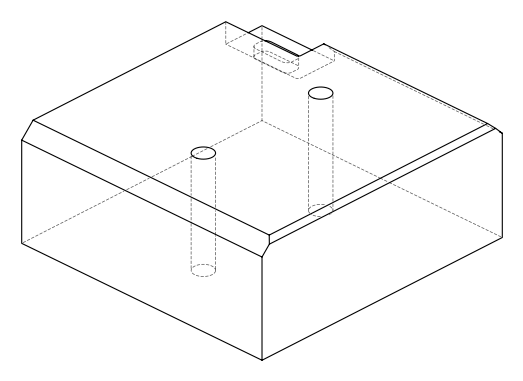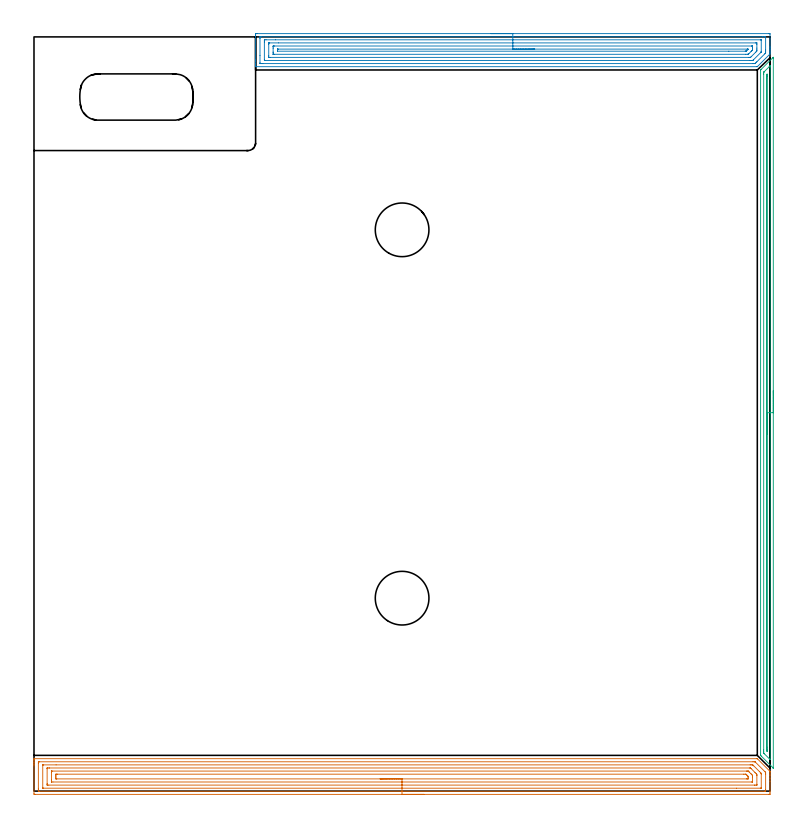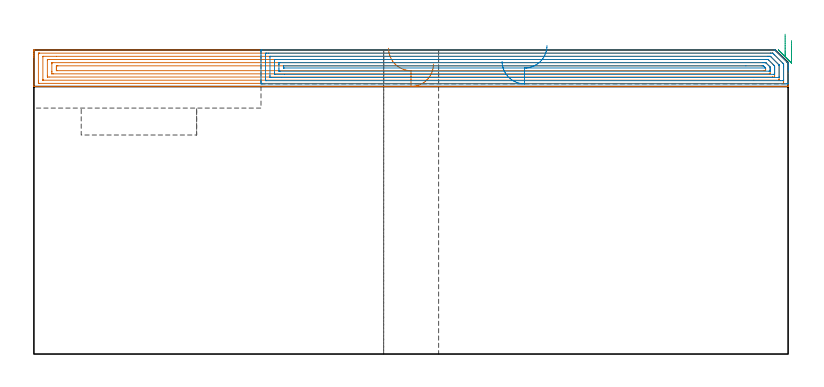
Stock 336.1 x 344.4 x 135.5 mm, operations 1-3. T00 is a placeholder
(PLAN: 15 operations, 11 tool changes, 93.1 min)
(1 AREA_MILL | FG_CHAMFER_SURFACE | UGT0205_001 | 16.39 min | 44652 mm3)
(2 AREA_MILL_1 | FG_CHAMFER_SURFACE_1 | UGT0205_001 | 11.45 min | 27609 mm3)
(3 AREA_MILL_2 | FG_CHAMFER_SURFACE_2 | UGT0205_001 | 7.8 min | 5325 mm3)
(4 MILL_CORNER_NOTCH_RECTANGULAR | CORNER_NOTCH_RECTANGULAR | NXT0201_008 | Follow Part, ap 1.5, ae 75% | 52.62 min | 135159 mm3)
(5 MILL_RECTANGULAR_POCKET | POCKET_RECTANGULAR_STRAIGHT | UGT0201_133 | Follow Part, ap 3.75, ae 75% | 1.09 min | 12335 mm3)
(6 SPOT_DRILL | STEP1HOLE | NXT0321_9005460120000 | 0.05 min | 184 mm3)
(7 SPOT_DRILL_1 | STEP1HOLE_1 | NXT0321_9005460120000 | 0.05 min | 198 mm3)
(8 DRILL_BLIND_HOLE_INTO_CENTER | STEP1HOLE | NXT0301_035 | 0.05 min | 208 mm3)
(9 GUN_DRILL_THROUGH_HOLE | STEP1HOLE | UGT0307_002 | 0.61 min | 3535 mm3)
(10 SPADE_DRILL_TO_ENLARGE_THROUGH_HOLE | STEP1HOLE | UGT0306_006 | 0.57 min | 21598 mm3)
(11 DRILL_TO_ENLARGE_THROUGH_HOLE | STEP1HOLE | UGT0301_058 | 0.59 min | 38289 mm3)
(12 DRILL_BLIND_HOLE_INTO_CENTER_1 | STEP1HOLE_1 | NXT0301_035 | 0.05 min | 222 mm3)
(13 GUN_DRILL_THROUGH_HOLE_1 | STEP1HOLE_1 | UGT0307_002 | 0.61 min | 3545 mm3)
(14 SPADE_DRILL_TO_ENLARGE_THROUGH_HOLE_1 | STEP1HOLE_1 | UGT0306_006 | 0.57 min | 21586 mm3)
(15 DRILL_TO_ENLARGE_THROUGH_HOLE_1 | STEP1HOLE_1 | UGT0301_058 | 0.59 min | 38310 mm3)
(TOOL UGT0205_001 | Chamfer Mill 20 x 3 x 45 deg. | D20 FL50 Z2)
(TOOL NXT0201_008 | ENDMILL 6mm [2P460-0600-NA 1630] | D6 FL26 Z6)
(TOOL UGT0201_133 | Carbide End Mill 15.0 | D15 FL30 Z4)
(TOOL NXT0321_9005460120000 | NC Spot Drill, 142deg, 12mm, Carbide, Uncoated | D12 PA142 FL30 Z2)
(TOOL NXT0301_035 | Carbide Drill 6.4mm [860.1-0640-032A1-MM 2214] | D6.4 PA140 FL53 Z2)
(TOOL UGT0307_002 | Gun Drill 6 mm | D6 PA130 FL24 Z1)
(TOOL UGT0306_006 | Spade Drill 15.5mm | D15.5 PA132 FL10 Z2)
(TOOL UGT0301_058 | Twist Drill 24.5 mm | D24.5 PA118 FL160 Z2)
(OP 1 AREA_MILL)
G17 G21 G94 G90
T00 M6
G54
G17 G0 G90 X178.05 Y-1.5 S1061 M3
G43 Z145.5 H0
Z129.2
G94 G1 X178.012 Z128.328 F250.
X177.898 Z127.463
X177.709 Z126.612
X177.447 Z125.78
X177.113 Z124.974
X176.71 Z124.2
X176.242 Z123.464
X175.71 Z122.772
X175.121 Z122.129
X174.478 Z121.54
X173.786 Z121.008
X173.05 Z120.54
X172.276 Z120.137
X171.47 Z119.803
X170.638 Z119.541
X169.787 Z119.352
X168.922 Z119.238
X168.05 Z119.2
X0.613
X0.298 Y-1.496 Z119.202
X0.01 Y-1.492 Z119.206
X0. Y-1.199 Z119.498
Y11.548 Z132.243
Y12.107 Z132.804
Y12.439 Z133.135
Y12.997 Z133.694
Y13.33 Z134.025
Y13.994 Z134.694
Y14.368 Z135.067
X0.008 Y14.752 Z135.444
X0.01 Y14.797 Z135.488
X0.167 Y14.8 Z135.5
X330.129
X330.295 Y14.797 Z135.489
X330.376 Y14.726 Z135.422
X335.928 Y9.173 Z129.87
X336.082 Y9.017 Z129.713
X336.099 Y8.993 Z129.689
X336.1 Y8.664 Z129.364
Y7.76 Z128.459
Y7.095 Z127.791
Y5.872 Z126.57
Y4.423 Z125.119
Y-0.309 Z120.388
X336.096 Y-0.92 Z119.777
X336.093 Y-1.492 Z119.206
X336.062 Y-1.493 Z119.204
X335.487 Y-1.5 Z119.2
X168.05
Y-0.086 Z120.614
X2.343 Y-0.085 Z120.615
X2.23 Y-0.083 Z120.617
X2.014 Y-0.079 Z120.621
X2.01 Y-0.03 Z120.67
X2.002 Y0.366 Z121.066
X2.001 Y0.861 Z121.561
X2. Y1.259 Z121.959
X2.001 Y12.836 Z133.536
X2.008 Y13.33 Z134.03
X2.01 Y13.373 Z134.073
X2.174 Y13.38 Z134.08
X2.287 Y13.384 Z134.084
X2.343 Y13.386 Z134.086
X2.399
X328.343
X329.181 Y13.384 Z134.084
X329.236 Y13.381 Z134.081
X329.259 Y13.379 Z134.079
X329.276 Y13.369 Z134.069
X329.291 Y13.357 Z134.057
X329.32 Y13.33 Z134.03
X333.845 Y8.804 Z129.504
X333.985 Y8.658 Z129.358
X334.076 Y8.562 Z129.262
X334.09 Y8.527 Z129.227
X334.096 Y8.482 Z129.182
X334.099 Y7.986 Z128.686
X334.1 Y7.588 Z128.288
X334.099 Y0.464 Z121.164
X334.092 Y-0.03 Z120.67
X334.09 Y-0.073 Z120.627
X333.926 Y-0.08 Z120.62
X333.814 Y-0.084 Z120.616
X333.757 Y-0.086 Z120.614
X333.701
X168.05
Y1.328 Z122.028
X4.185 Y1.329 Z122.029
X4.044 Y1.33 Z122.03
X4.021 Y1.332 Z122.032
X4.014 Y1.334 Z122.034
X4.01 Y1.347 Z122.047
X4.004 Y1.444 Z122.144
X4.001 Y1.567 Z122.267
Y11.732 Z132.432
X4.007 Y11.917 Z132.617
X4.01 Y11.964 Z132.664
X4.027 Y11.966 Z132.666
X4.079 Y11.969 Z132.669
X4.185 Y11.971 Z132.671
X10.095 Y11.972 Z132.672
X327.026 Y11.971 Z132.671
X327.45
X327.922 Y11.968 Z132.668
X328.13 Y11.965 Z132.665
X328.234 Y11.955 Z132.655
X328.343 Y11.853 Z132.553
X328.651 Y11.548 Z132.248
X331.324 Y8.877 Z129.577
X331.915 Y8.283 Z128.983
X332.057 Y8.132 Z128.832
X332.09 Y8.094 Z128.794
X332.094 Y8.047 Z128.747
X332.097 Y7.986 Z128.686
X332.1 Y7.802 Z128.502
X332.099 Y1.568 Z122.268
X332.093 Y1.383 Z122.083
X332.09 Y1.336 Z122.036
X332.073 Y1.334 Z122.034
X332.021 Y1.331 Z122.031
X331.915 Y1.329 Z122.029
X320.836 Y1.328 Z122.028
X168.05
Y2.743 Z123.443
X6.763
X6.058 Y2.748 Z123.448
X6.022 Y2.749 Z123.449
X6.01 Y2.781 Z123.481
X6.006 Y2.883 Z123.583
X6.003 Y3.09 Z123.79
X6. Y3.504 Z124.204
X6.001 Y10.198 Z130.898
X6.003 Y10.413 Z131.113
X6.007 Y10.521 Z131.221
X6.01 Y10.544 Z131.244
X6.023 Y10.55 Z131.25
X6.076 Y10.553 Z131.253
X6.864 Y10.557 Z131.257
X6.965
X326.658
X327.054 Y10.552 Z131.252
X327.151 Y10.55 Z131.25
X327.2 Y10.539 Z131.239
X327.266 Y10.477 Z131.177
X327.45 Y10.299 Z130.999
X329.236 Y8.515 Z129.215
X329.763 Y7.986 Z128.686
X329.937 Y7.808 Z128.508
X330.072 Y7.667 Z128.367
X330.09 Y7.555 Z128.255
X330.1 Y7.124 Z127.824
Y7.095 Z127.795
X330.099 Y3.102 Z123.802
X330.097 Y2.887 Z123.587
X330.093 Y2.779 Z123.479
X330.091 Y2.756 Z123.456
X330.078 Y2.749 Z123.449
X330.024 Y2.747 Z123.447
X329.236 Y2.743 Z123.443
X329.135
X168.05
Y4.157 Z124.857
X8.65
X8.021 Y4.161 Z124.861
X8.016 Y4.163 Z124.863
X8.005 Y4.176 Z124.876
X8.002 Y4.423 Z125.123
X8. Y5.072 Z125.772
Y5.314 Z126.014
Y8.634 Z129.334
X8.001 Y8.877 Z129.577
X8.003 Y9.039 Z129.739
X8.007 Y9.119 Z129.819
X8.009 Y9.134 Z129.834
X8.04 Y9.136 Z129.836
X8.116 Y9.139 Z129.839
X8.383 Y9.142 Z129.842
X325.397 Y9.143 Z129.843
X325.664 Y9.142 Z129.842
X325.931 Y9.14 Z129.84
X326.109 Y9.136 Z129.836
X326.159 Y9.131 Z129.831
X326.183 Y9.111 Z129.811
X326.233 Y9.065 Z129.765
X326.425 Y8.877 Z129.577
X326.557 Y8.745 Z129.445
X327.316 Y7.986 Z128.686
X327.45 Y7.851 Z128.551
X327.824 Y7.471 Z128.171
X328.009 Y7.28 Z127.98
X328.09 Y7.186 Z127.886
X328.092 Y7.095 Z127.795
X328.099 Y6.448 Z127.148
Y4.423 Z125.123
X328.097 Y4.261 Z124.961
X328.093 Y4.181 Z124.881
X328.091 Y4.166 Z124.866
X328.06 Y4.164 Z124.864
X327.985 Y4.16 Z124.86
X327.717 Y4.157 Z124.857
X168.05
Y5.571 Z126.271
X10.436 Y5.572 Z126.272
X10.177 Y5.573 Z126.273
X10.064 Y5.576 Z126.276
X10.015 Y5.578 Z126.278
X10.01 Y5.604 Z126.304
X10.003 Y5.746 Z126.446
X10.001 Y6.205 Z126.905
X10. Y6.639 Z127.339
Y7.095 Z127.795
X10.002 Y7.528 Z128.228
X10.007 Y7.675 Z128.375
X10.01 Y7.721 Z128.421
X10.04 Y7.723 Z128.423
X10.119 Y7.726 Z128.426
X10.436 Y7.728 Z128.428
X10.694 Y7.729 Z128.429
X324.136
X324.771 Y7.727 Z128.427
X325.033 Y7.725 Z128.425
X325.103 Y7.722 Z128.422
X325.374 Y7.467 Z128.167
X325.568 Y7.281 Z127.981
X325.664 Y7.188 Z127.888
X325.756 Y7.095 Z127.795
X325.847 Y7.001 Z127.701
X326.025 Y6.815 Z127.515
X326.09 Y6.74 Z127.44
X326.094 Y6.714 Z127.414
X326.098 Y6.662 Z127.362
X326.099 Y6.205 Z126.905
X326.098 Y5.772 Z126.472
X326.093 Y5.625 Z126.325
X326.09 Y5.579 Z126.279
X326.06 Y5.576 Z126.276
X325.982 Y5.574 Z126.274
X325.664 Y5.572 Z126.272
X325.406 Y5.571 Z126.271
X168.05
X167.178 Z126.309
X166.314 Z126.423
X165.462 Z126.612
X164.63 Z126.874
X163.824 Z127.208
X163.05 Z127.611
X162.314 Z128.08
X161.622 Z128.611
X160.979 Z129.2
X160.39 Z129.843
X159.859 Z130.535
X159.39 Z131.271
X158.987 Z132.045
X158.653 Z132.851
X158.391 Z133.683
X158.202 Z134.535
X158.088 Z135.399
X158.05 Z136.271
G0 Z145.5
M5
M2
(OP 2 AREA_MILL_1)
G17 G21 G94 G90
T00 M6
G54
G17 G0 G90 X208.65 Y345.9 S1061 M3
G43 Z145.5 H0
Z130.4
G94 G1 X208.688 Z129.528 F250.
X208.802 Z128.664
X208.991 Z127.812
X209.253 Z126.98
X209.587 Z126.174
X209.99 Z125.4
X210.459 Z124.664
X210.99 Z123.972
X211.579 Z123.329
X212.222 Z122.74
X212.914 Z122.208
X213.65 Z121.74
X214.424 Z121.337
X215.23 Z121.003
X216.062 Z120.741
X216.914 Z120.552
X217.778 Z120.438
X218.65 Z120.4
X335.501
X335.912 Y345.896 Z120.402
X336.09 Y345.892 Z120.406
X336.1 Y345.709 Z120.588
Y340.117 Z126.177
Y339.537 Z126.76
Y339.234 Z127.063
Y338.653 Z127.643
Y338.35 Z127.945
Y337.744 Z128.555
Y337.188 Z129.111
X336.09 Y336.598 Z129.7
X336.078 Y336.583 Z129.716
X335.947 Y336.447 Z129.852
X330.456 Y330.956 Z135.343
X330.341 Y330.842 Z135.453
X330.295 Y330.804 Z135.489
X330.15 Y330.8 Z135.5
X101.353
X101.208 Y330.802 Z135.488
X101.2 Y330.813 Z135.477
Y331.13 Z135.169
Y331.559 Z134.741
Y332.165 Z134.13
Y333.352 Z132.945
Y333.932 Z132.362
Y344.535 Z121.762
Y344.826 Z121.471
X101.204 Y345.419 Z120.878
X101.209 Y345.891 Z120.406
X101.319 Y345.895 Z120.403
X101.799 Y345.9 Z120.4
X218.65
Y344.486 Z121.814
X332.825
X333.717 Y344.485 Z121.815
X333.769 Y344.484 Z121.816
X334.09 Y344.47 Z121.83
X334.094 Y344.374 Z121.926
X334.099 Y344.157 Z122.143
X334.1 Y338.35 Z127.95
Y337.971 Z128.329
X334.097 Y337.466 Z128.834
X334.091 Y337.096 Z129.204
X334.082 Y337.044 Z129.256
X334.056 Y337.014 Z129.286
X333.983 Y336.936 Z129.364
X333.717 Y336.667 Z129.633
X330.099 Y333.049 Z133.251
X329.677 Y332.633 Z133.667
X329.257 Y332.221 Z134.079
X329.202 Y332.22 Z134.08
X328.365 Y332.215 Z134.085
X328.315 Y332.214 Z134.086
X104.475
X103.583 Y332.216 Z134.084
X103.531
X103.21 Y332.231 Z134.069
X103.207 Y332.327 Z133.973
X103.202 Y332.543 Z133.757
X103.2 Y335.858 Z130.442
X103.201 Y343.652 Z122.648
X103.203 Y344.028 Z122.272
X103.21 Y344.41 Z121.89
X103.223 Y344.479 Z121.821
X103.268 Y344.481 Z121.819
X103.373 Y344.484 Z121.816
X103.583 Y344.486 Z121.814
X103.633
X218.65
Y343.072 Z123.228
X331.933 Y343.071 Z123.229
X332.035 Y343.07 Z123.23
X332.071 Y343.068 Z123.232
X332.085 Y343.066 Z123.234
X332.09 Y343.043 Z123.257
X332.095 Y342.933 Z123.367
X332.099 Y342.768 Z123.532
Y337.826 Z128.474
X332.097 Y337.646 Z128.654
X332.094 Y337.556 Z128.744
X332.09 Y337.513 Z128.787
X332.056 Y337.466 Z128.834
X331.998 Y337.402 Z128.898
X331.933 Y337.333 Z128.967
X328.449 Y333.849 Z132.451
X328.365 Y333.769 Z132.531
X328.214 Y333.636 Z132.664
X328.072 Y333.633 Z132.667
X327.778 Y333.63 Z132.67
X327.473 Y333.629 Z132.671
X326.888
X105.367
X105.265 Y333.631 Z132.669
X105.229 Y333.633 Z132.667
X105.215 Y333.634 Z132.666
X105.21 Y333.657 Z132.643
X105.205 Y333.767 Z132.533
X105.201 Y333.932 Z132.368
X105.2 Y342.05 Z124.25
X105.204 Y342.768 Z123.532
X105.208 Y342.926 Z123.374
X105.223 Y343.064 Z123.236
X105.367 Y343.066 Z123.234
X105.954 Y343.07 Z123.23
X110.338 Y343.071 Z123.229
X218.65 Y343.072 Z123.228
Y341.657 Z124.643
X329.486
X329.997 Y341.655 Z124.645
X330.05 Y341.653 Z124.647
X330.081 Y341.651 Z124.649
X330.09 Y341.62 Z124.68
X330.1 Y341.001 Z125.299
Y339.282 Z127.018
X330.099 Y338.399 Z127.901
X330.098 Y338.35 Z127.95
X330.079 Y337.94 Z128.36
X329.879 Y337.734 Z128.566
X329.616 Y337.466 Z128.834
X327.473 Y335.323 Z130.977
X327.214 Y335.072 Z131.228
X327.193 Y335.053 Z131.247
X327.16 Y335.05 Z131.25
X327.078 Y335.046 Z131.254
X326.912 Y335.044 Z131.256
X326.581 Y335.043 Z131.257
X326.352
X107.814
X107.303 Y335.045 Z131.255
X107.25 Y335.047 Z131.253
X107.219 Y335.049 Z131.251
X107.21 Y335.08 Z131.22
X107.2 Y335.699 Z130.601
Y341.001 Z125.299
X107.204 Y341.418 Z124.882
X107.208 Y341.626 Z124.674
X107.21 Y341.647 Z124.653
X107.229 Y341.65 Z124.65
X107.286 Y341.654 Z124.646
X107.381 Y341.656 Z124.644
X111.722 Y341.657 Z124.643
X218.65
Y340.243 Z126.057
X327.6
X327.855 Y340.241 Z126.059
X328.024 Y340.238 Z126.062
X328.081 Y340.236 Z126.064
X328.09 Y340.229 Z126.071
X328.093 Y340.206 Z126.094
X328.097 Y340.117 Z126.183
X328.1 Y339.496 Z126.804
Y339.234 Z127.066
X328.098 Y338.614 Z127.686
X328.094 Y338.482 Z127.818
X328.09 Y338.418 Z127.882
X328.041 Y338.35 Z127.95
X327.761 Y338.064 Z128.236
X327.473 Y337.772 Z128.528
X326.431 Y336.731 Z129.569
X326.279 Y336.583 Z129.717
X326.161 Y336.471 Z129.829
X325.943 Y336.462 Z129.838
X325.815 Y336.459 Z129.841
X325.689 Y336.458 Z129.842
X324.924 Y336.457 Z129.843
X109.7
X109.445 Y336.459 Z129.841
X109.276 Y336.462 Z129.838
X109.219 Y336.464 Z129.836
X109.21 Y336.471 Z129.829
X109.207 Y336.495 Z129.805
X109.203 Y336.583 Z129.717
X109.2 Y337.204 Z129.096
Y337.466 Z128.834
Y339.234 Z127.066
X109.201 Y339.854 Z126.446
X109.204 Y340.117 Z126.183
X109.207 Y340.194 Z126.106
X109.209 Y340.227 Z126.073
X109.319 Y340.236 Z126.064
X109.573 Y340.241 Z126.059
X109.7 Y340.243 Z126.057
X218.65
Y338.829 Z127.471
X325.804 Y338.828 Z127.472
X325.933 Y338.826 Z127.474
X326.045 Y338.822 Z127.478
X326.061 Y338.82 Z127.48
X326.038 Y338.793 Z127.507
X325.991 Y338.743 Z127.557
X325.646 Y338.393 Z127.907
X325.602 Y338.35 Z127.95
X325.2 Y337.951 Z128.349
X325.139 Y337.895 Z128.405
X325.122 Y337.881 Z128.419
X325.098 Y337.878 Z128.422
X325.039 Y337.875 Z128.425
X324.797 Y337.872 Z128.428
X317.299 Y337.871 Z128.429
X111.202 Y337.872 Z128.428
X111.2 Y337.873 Z128.427
X111.201 Y338.35 Z127.95
X111.202 Y338.755 Z127.545
X111.208 Y338.814 Z127.486
X111.212 Y338.823 Z127.477
X111.22 Y338.825 Z127.475
X111.248 Y338.827 Z127.473
X111.369 Y338.828 Z127.472
X111.611 Y338.829 Z127.471
X218.65
X219.522 Z127.509
X220.387 Z127.623
X221.238 Z127.812
X222.07 Z128.074
X222.876 Z128.408
X223.65 Z128.811
X224.386 Z129.28
X225.078 Z129.811
X225.721 Z130.4
X226.311 Z131.043
X226.842 Z131.735
X227.31 Z132.471
X227.713 Z133.245
X228.047 Z134.051
X228.309 Z134.883
X228.498 Z135.735
X228.612 Z136.6
X228.65 Z137.471
G0 Z145.5
M5
M2
(OP 3 AREA_MILL_2)
G17 G21 G94 G90
T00 M6
G54
G17 G0 G90 X337.6 Y182.8 S1061 M3
G43 Z145.5 H0
Z139.7
G94 G1 Y182.762 Z138.828 F250.
Y182.648 Z137.964
Y182.459 Z137.112
Y182.197 Z136.28
Y181.863 Z135.474
Y181.46 Z134.7
Y180.991 Z133.964
Y180.46 Z133.272
Y179.871 Z132.629
Y179.228 Z132.04
Y178.536 Z131.508
Y177.8 Z131.04
Y177.026 Z130.637
Y176.22 Z130.303
Y175.388 Z130.041
Y174.536 Z129.852
Y173.671 Z129.738
Y172.8 Z129.7
X337.599 Y10.67 Z129.699
X337.598 Y10.596 Z129.698
X337.596 Y10.54 Z129.696
X337.593 Y10.525 Z129.698
X337.591 Y10.517 Z129.7
X337.548 Y10.548 Z129.743
X337.469 Y10.629 Z129.828
X337.428 Y10.67 Z129.869
X332.07 Y16.03 Z135.23
X331.874 Y16.228 Z135.423
X331.803 Y16.305 Z135.489
X331.8 Y16.477 Z135.5
Y329.123
X331.803 Y329.295 Z135.489
X331.875 Y329.377 Z135.421
X332.07 Y329.57 Z135.23
X332.09 Y329.591 Z135.209
X337.469 Y334.97 Z129.828
X337.548 Y335.052 Z129.744
X337.591 Y335.083 Z129.7
X337.593 Y335.075 Z129.698
X337.596 Y335.06 Z129.696
X337.598 Y335.004 Z129.698
X337.599 Y334.93 Z129.699
X337.6 Y334.781 Z129.7
Y172.8
X336.186 Z131.114
X336.185 Y14.515 Z131.115
X336.184 Y14.428 Z131.116
X336.181 Y14.386 Z131.119
X336.18 Y14.381 Z131.12
X336.168 Y14.391 Z131.132
X335.861 Y14.69 Z131.439
X333.509 Y17.041 Z133.791
X333.347 Y17.206 Z133.953
X333.266 Y17.292 Z134.034
X333.228 Y17.334 Z134.072
X333.221 Y17.37 Z134.079
X333.216 Y18.001 Z134.084
X333.215 Y18.263 Z134.085
X333.214 Y18.895 Z134.086
X333.215 Y327.337 Z134.085
X333.218 Y327.966 Z134.082
X333.221 Y328.23 Z134.079
X333.225 Y328.264 Z134.075
X333.256 Y328.299 Z134.044
X333.313 Y328.361 Z133.987
X333.4 Y328.45 Z133.9
X333.509 Y328.56 Z133.791
X335.713 Y330.763 Z131.587
X335.86 Y330.91 Z131.44
X335.969 Y331.015 Z131.331
X336.159 Y331.198 Z131.141
X336.179 Y331.209 Z131.121
X336.181 Y331.175 Z131.119
X336.184 Y330.91 Z131.116
X336.185 Y330.708 Z131.115
X336.186 Y172.8 Z131.114
X334.772 Z132.528
X334.771 Y19.083 Z132.529
X334.767 Y18.263 Z132.533
X334.766 Y18.257 Z132.534
X334.744 Y18.263 Z132.556
X334.7 Y18.311 Z132.6
X334.635 Y19.156 Z132.665
X334.632 Y19.226 Z132.668
X334.629 Y20.05 Z132.671
X334.628 Y20.123 Z132.672
X334.629 Y325.623 Z132.671
X334.632 Y326.443 Z132.668
X334.635 Y326.51 Z132.665
X334.7 Y327.289 Z132.6
X334.72 Y327.316 Z132.58
X334.738 Y327.337 Z132.562
X334.754 Y327.344 Z132.546
X334.766 Y327.346 Z132.534
X334.767 Y327.337 Z132.533
X334.77 Y327.292 Z132.53
X334.771 Y327.264 Z132.529
X334.772 Y326.443 Z132.528
Y172.8
Y171.928 Z132.566
Y171.063 Z132.68
Y170.212 Z132.869
Y169.38 Z133.132
Y168.574 Z133.465
Y167.8 Z133.868
Y167.064 Z134.337
Y166.372 Z134.868
Y165.729 Z135.457
Y165.139 Z136.101
Y164.608 Z136.793
Y164.14 Z137.528
Y163.737 Z138.302
Y163.403 Z139.108
Y163.141 Z139.94
Y162.952 Z140.792
Y162.838 Z141.657
Y162.8 Z142.528
G0 Z145.5
M5
M2
